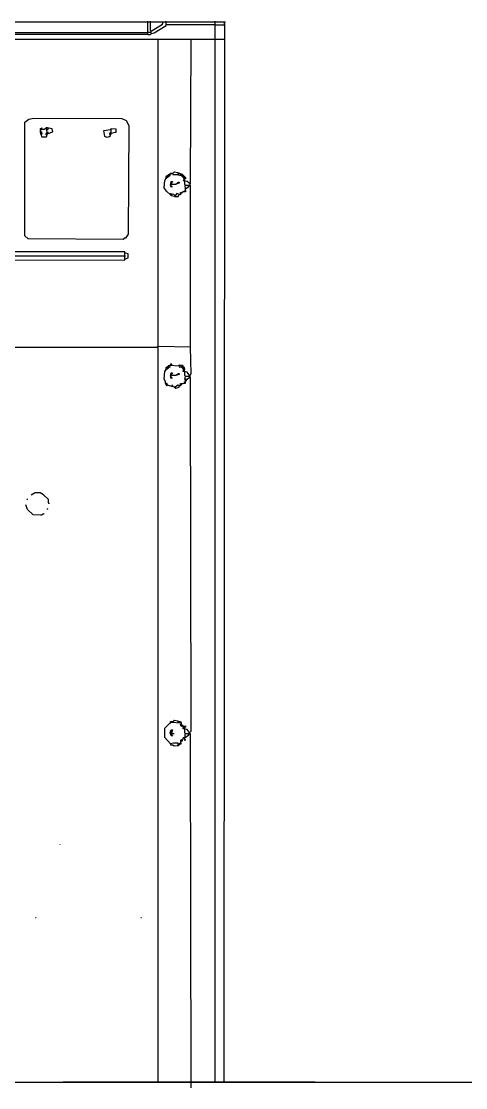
# Model space of a CAD drawing. Extents: x 3792242 to 5145247, y -1546315 to -1031918.
# Drawn here: x 4213419 to 4213968, y -1518671 to -1517354 of the extents above; entities that cross this region are included whole.
import ezdxf

# ---------------------------------------------------------------- set-up
doc = ezdxf.new("R2010")
doc.units = 0
doc.header["$MEASUREMENT"] = 0
doc.layers.add('TENKÁ', color=7, linetype='CONTINUOUS')
doc.layers.add('ZZ-chladenie', color=133, linetype='CONTINUOUS')

msp = doc.modelspace()

# ---------------------------------------------------------------- linework, layer by layer
at = {"layer": 'TENKÁ'}
for p, q in [((4173034.314, -1518663.77), (4218634.314, -1518663.77)), ((4213781.703, -1518663.77), (4213471.121, -1518663.77))]:
    msp.add_line(p, q, dxfattribs=at)
at = {"layer": 'ZZ-chladenie', "color": 9}
for p, q in [((4212739.589, -1517354.266), (4213669.487, -1517354.973)), ((4213575.508, -1517370.518), (4213575.508, -1517354.266)), ((4213579.041, -1517365.572), (4213579.041, -1517354.266)), ((4213579.748, -1517366.279), (4213593.879, -1517357.799)), ((4213583.28, -1517368.399), (4213598.119, -1517359.213)), ((4213593.879, -1517357.799), (4213594.586, -1517354.973)), ((4213598.119, -1517354.973), (4213598.119, -1517354.266)), ((4213598.119, -1517359.213), (4213598.119, -1517354.973)), ((4213658.888, -1517358.506), (4213598.826, -1517358.506)), ((4213658.888, -1518663.77), (4213658.888, -1517354.266)), ((4213658.888, -1517358.506), (4213669.487, -1517358.506)), ((4213669.487, -1517354.973), (4213671.606, -1517354.973)), ((4213669.487, -1517358.506), (4213670.193, -1517357.799)), ((4213670.193, -1517357.799), (4213669.487, -1517357.799)), ((4213670.193, -1517355.679), (4213670.9, -1517354.973)), ((4213670.9, -1517357.799), (4213670.193, -1517355.679)), ((4213670.9, -1517375.465), (4213670.9, -1517357.799)), ((4213588.227, -1517376.878), (4212779.159, -1517376.878)), ((4213575.508, -1517368.399), (4212831.448, -1517368.399)), ((4213575.508, -1517370.518), (4212831.448, -1517371.225)), ((4213575.508, -1517368.399), (4213576.214, -1517367.692)), ((4213575.508, -1517370.518), (4213579.041, -1517370.518)), ((4213576.214, -1517367.692), (4213579.748, -1517367.692)), ((4213579.748, -1517366.279), (4213579.041, -1517365.572)), ((4213579.748, -1517369.105), (4213579.041, -1517369.812)), ((4213579.041, -1517370.518), (4213579.748, -1517369.812)), ((4213579.748, -1517369.812), (4213579.748, -1517366.279)), ((4213579.748, -1517369.105), (4213583.28, -1517368.399)), ((4213629.21, -1517376.878), (4213588.227, -1517376.878)), ((4213588.227, -1518663.77), (4213588.227, -1517376.878)), ((4213628.504, -1517554.944), (4213629.21, -1517376.878)), ((4213658.888, -1517376.878), (4213629.21, -1517376.878)), ((4213670.193, -1517376.878), (4213658.888, -1517376.878)), ((4213669.808, -1518663.77), (4213670.9, -1517375.465)), ((4213670.193, -1517376.878), (4213670.9, -1517376.171)), ((4213423.587, -1517478.63), (4213428.533, -1517475.097)), ((4213423.587, -1517619.245), (4213423.587, -1517478.63)), ((4213428.533, -1517475.097), (4213434.893, -1517473.683)), ((4213434.893, -1517473.683), (4213543.71, -1517474.39)), ((4213543.71, -1517474.39), (4213548.657, -1517476.51)), ((4213548.657, -1517476.51), (4213552.19, -1517482.87)), ((4213552.19, -1517482.87), (4213551.483, -1517617.125)), ((4213442.665, -1517487.109), (4213443.372, -1517486.402)), ((4213444.078, -1517487.109), (4213442.665, -1517487.109)), ((4213447.612, -1517487.815), (4213442.665, -1517487.815)), ((4213442.665, -1517487.815), (4213442.665, -1517490.642)), ((4213443.372, -1517488.522), (4213442.665, -1517488.522)), ((4213443.372, -1517489.935), (4213442.665, -1517489.935)), ((4213442.665, -1517490.642), (4213444.078, -1517490.642)), ((4213443.372, -1517492.055), (4213442.665, -1517491.349)), ((4213442.665, -1517491.349), (4213442.665, -1517492.055)), ((4213442.665, -1517492.055), (4213443.372, -1517492.055)), ((4213443.372, -1517486.402), (4213444.785, -1517485.696)), ((4213443.372, -1517489.935), (4213443.372, -1517488.522)), ((4213443.372, -1517493.468), (4213443.372, -1517492.055)), ((4213444.785, -1517493.468), (4213443.372, -1517493.468)), ((4213443.372, -1517493.468), (4213444.785, -1517497.001)), ((4213444.785, -1517485.696), (4213444.078, -1517487.109)), ((4213444.078, -1517490.642), (4213444.785, -1517493.468)), ((4213444.078, -1517492.055), (4213444.785, -1517492.055)), ((4213449.731, -1517486.402), (4213447.612, -1517487.815)), ((4213451.144, -1517485.696), (4213449.731, -1517485.696)), ((4213450.438, -1517486.402), (4213449.731, -1517486.402)), ((4213450.438, -1517487.109), (4213449.731, -1517487.109)), ((4213451.144, -1517494.175), (4213449.731, -1517492.762)), ((4213449.731, -1517492.762), (4213449.731, -1517494.175)), ((4213449.731, -1517494.175), (4213451.851, -1517493.468)), ((4213451.851, -1517493.468), (4213450.438, -1517486.402)), ((4213451.144, -1517487.815), (4213450.438, -1517487.109)), ((4213450.438, -1517492.762), (4213450.438, -1517492.055)), ((4213450.438, -1517492.055), (4213451.144, -1517492.055)), ((4213451.144, -1517492.055), (4213450.438, -1517492.762)), ((4213450.438, -1517497.001), (4213451.144, -1517494.175)), ((4213451.851, -1517485.696), (4213451.144, -1517485.696)), ((4213457.504, -1517487.109), (4213451.144, -1517485.696)), ((4213451.144, -1517487.815), (4213452.558, -1517487.815)), ((4213452.558, -1517486.402), (4213451.851, -1517485.696)), ((4213451.851, -1517490.642), (4213452.558, -1517492.762)), ((4213452.558, -1517487.815), (4213452.558, -1517486.402)), ((4213452.558, -1517492.762), (4213458.211, -1517490.642)), ((4213458.211, -1517490.642), (4213457.504, -1517487.109)), ((4213521.099, -1517489.229), (4213529.578, -1517487.815)), ((4213522.512, -1517496.295), (4213521.099, -1517489.229)), ((4213525.339, -1517497.708), (4213522.512, -1517496.295)), ((4213529.578, -1517494.175), (4213528.165, -1517492.762)), ((4213528.165, -1517492.762), (4213528.165, -1517494.175)), ((4213528.165, -1517494.175), (4213530.285, -1517493.468)), ((4213529.578, -1517492.055), (4213528.872, -1517492.055)), ((4213528.872, -1517492.055), (4213528.872, -1517492.762)), ((4213529.578, -1517494.175), (4213528.872, -1517497.001)), ((4213529.578, -1517487.815), (4213530.285, -1517487.109)), ((4213530.285, -1517492.762), (4213529.578, -1517492.055)), ((4213530.285, -1517493.468), (4213530.285, -1517486.402)), ((4213530.285, -1517486.402), (4213535.938, -1517487.109)), ((4213535.231, -1517491.349), (4213530.285, -1517492.762)), ((4213535.938, -1517491.349), (4213535.231, -1517491.349)), ((4213535.938, -1517487.109), (4213535.938, -1517491.349)), ((4213444.785, -1517497.001), (4213450.438, -1517497.001)), ((4213527.459, -1517497.001), (4213525.339, -1517497.708)), ((4213528.872, -1517497.001), (4213527.459, -1517497.001)), ((4213596.706, -1517550.704), (4213598.119, -1517547.877)), ((4213598.119, -1517547.877), (4213597.413, -1517547.877)), ((4213598.119, -1517545.758), (4213602.359, -1517542.931)), ((4213598.119, -1517547.877), (4213603.066, -1517544.344)), ((4213598.119, -1517546.464), (4213598.826, -1517545.758)), ((4213598.119, -1517547.877), (4213598.119, -1517545.758)), ((4213598.826, -1517547.171), (4213598.119, -1517546.464)), ((4213598.119, -1517547.877), (4213598.826, -1517547.171)), ((4213598.826, -1517545.758), (4213598.826, -1517545.051)), ((4213598.826, -1517545.051), (4213599.532, -1517545.051)), ((4213600.239, -1517544.344), (4213599.532, -1517545.051)), ((4213599.532, -1517546.464), (4213600.239, -1517546.464)), ((4213600.945, -1517545.051), (4213600.239, -1517544.344)), ((4213600.239, -1517545.758), (4213600.945, -1517545.051)), ((4213600.239, -1517546.464), (4213600.239, -1517545.758)), ((4213601.652, -1517543.638), (4213601.652, -1517542.931)), ((4213602.359, -1517542.931), (4213606.599, -1517542.224)), ((4213603.066, -1517544.344), (4213603.066, -1517542.931)), ((4213603.772, -1517542.931), (4213603.772, -1517541.518)), ((4213603.772, -1517541.518), (4213605.186, -1517541.518)), ((4213605.186, -1517541.518), (4213605.892, -1517542.224)), ((4213605.892, -1517542.224), (4213605.186, -1517542.224)), ((4213606.599, -1517542.224), (4213608.718, -1517540.105)), ((4213612.958, -1517543.638), (4213606.599, -1517543.638)), ((4213608.718, -1517540.105), (4213612.252, -1517540.811)), ((4213612.252, -1517540.811), (4213617.904, -1517542.931)), ((4213612.958, -1517544.344), (4213612.958, -1517542.224)), ((4213612.958, -1517542.224), (4213614.371, -1517542.931)), ((4213617.904, -1517545.051), (4213612.958, -1517544.344)), ((4213614.371, -1517542.931), (4213614.371, -1517541.518)), ((4213615.784, -1517543.638), (4213616.491, -1517542.931)), ((4213615.784, -1517545.051), (4213615.784, -1517543.638)), ((4213616.491, -1517542.931), (4213616.491, -1517542.224)), ((4213617.198, -1517544.344), (4213617.904, -1517543.638)), ((4213617.904, -1517545.051), (4213617.198, -1517544.344)), ((4213617.904, -1517545.758), (4213617.198, -1517545.051)), ((4213617.904, -1517542.931), (4213622.144, -1517547.171)), ((4213618.611, -1517543.638), (4213617.904, -1517543.638)), ((4213620.731, -1517548.584), (4213617.904, -1517545.051)), ((4213618.611, -1517545.758), (4213617.904, -1517545.758)), ((4213618.611, -1517544.344), (4213618.611, -1517543.638)), ((4213619.318, -1517545.051), (4213618.611, -1517544.344)), ((4213619.318, -1517546.464), (4213618.611, -1517545.758)), ((4213620.024, -1517545.758), (4213619.318, -1517545.051)), ((4213620.024, -1517547.171), (4213619.318, -1517546.464)), ((4213620.731, -1517548.584), (4213619.318, -1517550.704)), ((4213620.731, -1517545.758), (4213620.024, -1517545.758)), ((4213620.024, -1517547.877), (4213620.024, -1517547.171)), ((4213620.731, -1517548.584), (4213620.024, -1517547.877)), ((4213620.731, -1517546.464), (4213620.731, -1517545.758)), ((4213621.437, -1517547.171), (4213620.731, -1517546.464)), ((4213620.731, -1517547.877), (4213621.437, -1517547.171)), ((4213620.731, -1517549.997), (4213620.731, -1517548.584)), ((4213622.144, -1517548.584), (4213620.731, -1517548.584)), ((4213622.144, -1517547.171), (4213622.144, -1517548.584)), ((4213596, -1517559.89), (4213596.706, -1517550.704)), ((4213598.826, -1517564.129), (4213596, -1517559.89)), ((4213610.132, -1517555.65), (4213603.066, -1517555.65)), ((4213603.066, -1517555.65), (4213603.772, -1517557.77)), ((4213605.186, -1517553.531), (4213603.772, -1517553.531)), ((4213603.772, -1517553.531), (4213603.772, -1517554.944)), ((4213603.772, -1517554.944), (4213605.186, -1517554.944)), ((4213604.479, -1517556.357), (4213603.772, -1517557.063)), ((4213603.772, -1517557.063), (4213604.479, -1517557.063)), ((4213603.772, -1517557.77), (4213605.186, -1517557.77)), ((4213605.186, -1517559.183), (4213603.772, -1517558.476)), ((4213605.186, -1517554.944), (4213604.479, -1517552.117)), ((4213604.479, -1517552.117), (4213605.892, -1517552.117)), ((4213604.479, -1517557.063), (4213604.479, -1517556.357)), ((4213605.892, -1517552.117), (4213605.186, -1517553.531)), ((4213605.186, -1517557.77), (4213605.186, -1517559.183)), ((4213612.252, -1517554.237), (4213610.132, -1517555.65)), ((4213612.958, -1517554.237), (4213612.252, -1517554.944)), ((4213614.371, -1517554.237), (4213612.252, -1517554.237)), ((4213612.958, -1517554.237), (4213612.958, -1517552.824)), ((4213612.958, -1517552.824), (4213614.371, -1517552.824)), ((4213614.371, -1517552.824), (4213614.371, -1517554.237)), ((4213619.318, -1517550.704), (4213624.264, -1517551.41)), ((4213621.437, -1517550.704), (4213620.731, -1517549.997)), ((4213621.437, -1517555.65), (4213621.437, -1517550.704)), ((4213622.144, -1517556.357), (4213621.437, -1517555.65)), ((4213628.504, -1517557.063), (4213621.437, -1517557.063)), ((4213621.437, -1517557.063), (4213622.144, -1517564.836)), ((4213621.437, -1517561.303), (4213625.677, -1517558.476)), ((4213624.264, -1517551.41), (4213628.504, -1517554.944)), ((4213625.677, -1517558.476), (4213627.091, -1517556.357)), ((4213627.797, -1517556.357), (4213627.797, -1517554.944)), ((4213628.504, -1517756.327), (4213628.504, -1517557.063)), ((4213603.772, -1517568.369), (4213598.826, -1517564.129)), ((4213604.479, -1517569.782), (4213603.772, -1517566.956)), ((4213603.772, -1517566.956), (4213607.305, -1517567.663)), ((4213603.772, -1517568.369), (4213605.186, -1517568.369)), ((4213608.718, -1517570.489), (4213604.479, -1517569.782)), ((4213605.186, -1517568.369), (4213605.186, -1517566.956)), ((4213607.305, -1517567.663), (4213608.718, -1517569.076)), ((4213611.545, -1517566.956), (4213608.718, -1517570.489)), ((4213608.718, -1517570.489), (4213612.958, -1517570.489)), ((4213615.784, -1517568.369), (4213611.545, -1517566.956)), ((4213612.958, -1517570.489), (4213614.371, -1517568.369)), ((4213615.784, -1517566.956), (4213615.784, -1517565.542)), ((4213615.784, -1517565.542), (4213617.198, -1517565.542)), ((4213616.491, -1517566.956), (4213615.784, -1517566.956)), ((4213615.784, -1517566.956), (4213615.784, -1517568.369)), ((4213619.318, -1517564.836), (4213616.491, -1517566.956)), ((4213617.198, -1517565.542), (4213617.198, -1517566.249)), ((4213617.198, -1517566.249), (4213617.198, -1517566.956)), ((4213622.144, -1517564.836), (4213619.318, -1517564.836)), ((4213620.731, -1517564.836), (4213620.731, -1517563.423)), ((4213620.731, -1517563.423), (4213621.437, -1517563.423)), ((4213621.437, -1517563.423), (4213622.144, -1517563.423)), ((4213427.826, -1517622.778), (4213423.587, -1517619.245)), ((4213545.123, -1517623.485), (4213427.826, -1517622.778)), ((4213546.537, -1517622.071), (4213545.123, -1517623.485)), ((4213547.95, -1517622.071), (4213546.537, -1517622.071)), ((4213551.483, -1517617.125), (4213547.95, -1517622.071)), ((4213547.243, -1517639.03), (4212861.832, -1517639.03)), ((4213547.243, -1517648.923), (4213547.243, -1517639.03)), ((4213547.95, -1517640.443), (4213547.243, -1517640.443)), ((4213551.483, -1517641.15), (4213547.95, -1517640.443)), ((4213551.483, -1517646.096), (4213551.483, -1517641.15)), ((4212858.299, -1517648.216), (4213547.243, -1517648.923)), ((4213547.95, -1517643.976), (4212860.419, -1517643.976)), ((4213547.95, -1517647.51), (4213551.483, -1517646.096)), ((4213111.972, -1517756.327), (4213586.813, -1517756.327)), ((4213586.813, -1517756.327), (4213587.52, -1517755.621)), ((4213587.52, -1517755.621), (4213588.227, -1517755.621)), ((4213628.504, -1517756.327), (4213588.227, -1517755.621)), ((4213629.21, -1517789.538), (4213628.504, -1517756.327)), ((4213596.706, -1517786.712), (4213598.119, -1517783.885)), ((4213598.119, -1517783.885), (4213597.413, -1517783.885)), ((4213598.119, -1517781.765), (4213602.359, -1517778.939)), ((4213598.119, -1517783.885), (4213603.066, -1517780.352)), ((4213598.119, -1517782.472), (4213598.826, -1517781.765)), ((4213598.119, -1517783.885), (4213598.119, -1517781.765)), ((4213598.826, -1517783.178), (4213598.119, -1517782.472)), ((4213598.119, -1517783.885), (4213598.826, -1517783.178)), ((4213598.826, -1517781.765), (4213598.826, -1517781.059)), ((4213598.826, -1517781.059), (4213599.532, -1517781.059)), ((4213600.239, -1517780.352), (4213599.532, -1517781.059)), ((4213599.532, -1517782.472), (4213600.239, -1517782.472)), ((4213600.945, -1517781.059), (4213600.239, -1517780.352)), ((4213600.239, -1517781.765), (4213600.945, -1517781.059)), ((4213600.239, -1517782.472), (4213600.239, -1517781.765)), ((4213601.652, -1517779.646), (4213601.652, -1517778.939)), ((4213602.359, -1517778.939), (4213614.371, -1517779.646)), ((4213603.066, -1517780.352), (4213603.066, -1517778.939)), ((4213605.186, -1517777.526), (4213603.772, -1517777.526)), ((4213603.772, -1517777.526), (4213603.772, -1517778.939)), ((4213605.186, -1517778.939), (4213605.186, -1517777.526)), ((4213615.078, -1517781.765), (4213614.371, -1517778.232)), ((4213614.371, -1517778.232), (4213617.904, -1517778.939)), ((4213614.371, -1517779.646), (4213615.784, -1517779.646)), ((4213617.198, -1517781.059), (4213615.078, -1517781.765)), ((4213615.784, -1517779.646), (4213615.784, -1517778.232)), ((4213617.904, -1517779.646), (4213617.198, -1517780.352)), ((4213619.318, -1517783.178), (4213617.198, -1517781.059)), ((4213618.611, -1517781.765), (4213617.198, -1517781.765)), ((4213617.904, -1517778.939), (4213621.437, -1517783.885)), ((4213618.611, -1517779.646), (4213617.904, -1517779.646)), ((4213618.611, -1517780.352), (4213618.611, -1517779.646)), ((4213619.318, -1517781.059), (4213618.611, -1517780.352)), ((4213619.318, -1517782.472), (4213618.611, -1517781.765)), ((4213620.024, -1517781.765), (4213619.318, -1517781.059)), ((4213620.024, -1517783.178), (4213619.318, -1517782.472)), ((4213620.731, -1517785.298), (4213619.318, -1517783.178)), ((4213619.318, -1517786.712), (4213619.318, -1517785.298)), ((4213619.318, -1517785.298), (4213620.731, -1517785.298)), ((4213620.731, -1517781.765), (4213620.024, -1517781.765)), ((4213620.024, -1517783.885), (4213620.024, -1517783.178)), ((4213620.731, -1517783.885), (4213620.024, -1517783.885)), ((4213620.731, -1517782.472), (4213620.731, -1517781.765)), ((4213621.437, -1517783.885), (4213620.731, -1517783.885)), ((4213620.731, -1517786.005), (4213620.731, -1517785.298)), ((4213621.437, -1517786.712), (4213620.731, -1517786.005)), ((4213596, -1517795.897), (4213596.706, -1517786.712)), ((4213597.413, -1517798.724), (4213596, -1517795.897)), ((4213597.413, -1517800.844), (4213597.413, -1517798.724)), ((4213610.132, -1517791.657), (4213603.066, -1517791.657)), ((4213603.066, -1517791.657), (4213603.772, -1517793.778)), ((4213605.186, -1517789.538), (4213603.772, -1517789.538)), ((4213603.772, -1517789.538), (4213603.772, -1517790.951)), ((4213603.772, -1517790.951), (4213605.186, -1517790.951)), ((4213604.479, -1517792.364), (4213603.772, -1517793.071)), ((4213603.772, -1517793.071), (4213604.479, -1517793.071)), ((4213603.772, -1517793.778), (4213605.186, -1517793.778)), ((4213605.186, -1517795.191), (4213603.772, -1517794.484)), ((4213605.186, -1517790.951), (4213604.479, -1517788.125)), ((4213604.479, -1517788.125), (4213605.892, -1517788.125)), ((4213604.479, -1517793.071), (4213604.479, -1517792.364)), ((4213605.892, -1517788.125), (4213605.186, -1517789.538)), ((4213605.186, -1517793.778), (4213605.186, -1517795.191)), ((4213612.252, -1517790.244), (4213610.132, -1517791.657)), ((4213612.958, -1517790.244), (4213612.252, -1517790.951)), ((4213614.371, -1517790.244), (4213612.252, -1517790.244)), ((4213612.958, -1517790.244), (4213612.958, -1517788.831)), ((4213612.958, -1517788.831), (4213614.371, -1517788.831)), ((4213614.371, -1517788.831), (4213614.371, -1517790.244)), ((4213624.264, -1517787.418), (4213619.318, -1517786.712)), ((4213621.437, -1517791.657), (4213621.437, -1517786.712)), ((4213622.144, -1517792.364), (4213621.437, -1517791.657)), ((4213621.437, -1517796.604), (4213622.144, -1517792.364)), ((4213624.264, -1517796.604), (4213621.437, -1517796.604)), ((4213622.144, -1517792.364), (4213627.797, -1517792.364)), ((4213622.144, -1517800.844), (4213622.144, -1517797.311)), ((4213622.144, -1517797.311), (4213623.557, -1517798.017)), ((4213623.557, -1517798.017), (4213623.557, -1517796.604)), ((4213627.797, -1517792.364), (4213624.264, -1517787.418)), ((4213627.091, -1517793.778), (4213624.264, -1517796.604)), ((4213627.797, -1517793.778), (4213627.091, -1517794.484)), ((4213628.504, -1517793.778), (4213627.091, -1517793.778)), ((4213627.797, -1517790.951), (4213629.21, -1517789.538)), ((4213627.797, -1517793.778), (4213627.797, -1517792.364)), ((4213629.21, -1518230.462), (4213628.504, -1517793.778)), ((4213599.532, -1517804.377), (4213597.413, -1517800.844)), ((4213598.119, -1517802.964), (4213598.119, -1517802.257)), ((4213598.826, -1517802.964), (4213598.119, -1517802.964)), ((4213599.532, -1517801.551), (4213598.826, -1517801.551)), ((4213600.945, -1517803.67), (4213598.826, -1517801.551)), ((4213599.532, -1517803.67), (4213598.826, -1517802.964)), ((4213599.532, -1517802.257), (4213599.532, -1517801.551)), ((4213600.239, -1517802.964), (4213599.532, -1517803.67)), ((4213600.945, -1517803.67), (4213599.532, -1517804.377)), ((4213600.945, -1517803.67), (4213600.239, -1517802.964)), ((4213600.945, -1517803.67), (4213600.945, -1517804.377)), ((4213608.718, -1517805.79), (4213600.945, -1517803.67)), ((4213606.599, -1517803.67), (4213605.186, -1517803.67)), ((4213605.186, -1517803.67), (4213605.186, -1517804.377)), ((4213606.599, -1517805.083), (4213606.599, -1517803.67)), ((4213608.718, -1517805.79), (4213612.958, -1517802.964)), ((4213608.718, -1517805.79), (4213609.425, -1517805.083)), ((4213608.718, -1517805.79), (4213610.132, -1517807.203)), ((4213610.132, -1517807.203), (4213614.371, -1517805.79)), ((4213612.958, -1517802.964), (4213615.784, -1517804.377)), ((4213614.371, -1517805.79), (4213614.371, -1517804.377)), ((4213615.784, -1517804.377), (4213615.784, -1517801.551)), ((4213615.784, -1517801.551), (4213619.318, -1517801.551)), ((4213615.784, -1517802.964), (4213617.198, -1517802.964)), ((4213617.198, -1517802.964), (4213617.198, -1517802.257)), ((4213619.318, -1517801.551), (4213622.144, -1517800.844)), ((4213620.731, -1517800.844), (4213620.731, -1517799.43)), ((4213620.731, -1517799.43), (4213621.437, -1517799.43)), ((4213427.12, -1517944.285), (4213427.12, -1517943.579)), ((4213436.306, -1517936.513), (4213431.359, -1517939.339)), ((4213442.665, -1517936.513), (4213436.306, -1517936.513)), ((4213446.905, -1517938.632), (4213442.665, -1517936.513)), ((4213452.558, -1517944.285), (4213446.905, -1517938.632)), ((4213427.12, -1517957.005), (4213425, -1517951.352)), ((4213426.413, -1517944.992), (4213427.12, -1517944.285)), ((4213434.186, -1517963.364), (4213427.12, -1517957.005)), ((4213451.851, -1517956.298), (4213452.558, -1517955.591)), ((4213451.851, -1517957.005), (4213451.851, -1517956.298)), ((4213452.558, -1517944.285), (4213452.558, -1517948.525)), ((4213452.558, -1517948.525), (4213453.264, -1517949.232)), ((4213453.264, -1517949.232), (4213453.264, -1517949.939)), ((4213443.372, -1517964.071), (4213434.186, -1517963.364)), ((4213443.372, -1517964.071), (4213444.078, -1517963.364)), ((4213444.078, -1517963.364), (4213444.785, -1517963.364)), ((4213444.785, -1517963.364), (4213445.491, -1517962.657)), ((4213445.491, -1517962.657), (4213446.198, -1517962.657)), ((4213446.198, -1517962.657), (4213446.905, -1517961.95)), ((4213446.905, -1517961.95), (4213447.612, -1517961.95)), ((4213603.772, -1518220.57), (4213603.772, -1518218.45)), ((4213603.772, -1518218.45), (4213607.305, -1518218.45)), ((4213604.479, -1518219.863), (4213605.186, -1518219.156)), ((4213616.491, -1518220.57), (4213604.479, -1518219.863)), ((4213607.305, -1518218.45), (4213608.718, -1518217.037)), ((4213608.718, -1518217.037), (4213612.252, -1518217.743)), ((4213612.252, -1518217.743), (4213616.491, -1518219.156)), ((4213612.958, -1518219.863), (4213612.958, -1518218.45)), ((4213612.958, -1518219.863), (4213612.958, -1518220.57)), ((4213615.078, -1518219.863), (4213614.371, -1518219.156)), ((4213616.491, -1518219.156), (4213617.198, -1518222.69)), ((4213596.706, -1518226.929), (4213602.359, -1518221.277)), ((4213596.706, -1518238.235), (4213596.706, -1518226.929)), ((4213602.359, -1518221.277), (4213603.772, -1518220.57)), ((4213603.066, -1518232.582), (4213604.479, -1518229.049)), ((4213604.479, -1518236.115), (4213603.066, -1518232.582)), ((4213603.772, -1518232.582), (4213604.479, -1518231.876)), ((4213604.479, -1518233.289), (4213603.772, -1518232.582)), ((4213604.479, -1518229.049), (4213605.892, -1518229.049)), ((4213605.892, -1518229.049), (4213604.479, -1518234.702)), ((4213604.479, -1518230.462), (4213605.186, -1518230.462)), ((4213605.186, -1518230.462), (4213604.479, -1518230.462)), ((4213604.479, -1518233.289), (4213608.012, -1518233.289)), ((4213617.198, -1518224.809), (4213615.784, -1518221.983)), ((4213615.784, -1518221.983), (4213616.491, -1518221.983)), ((4213617.198, -1518221.983), (4213616.491, -1518221.983)), ((4213616.491, -1518224.103), (4213616.491, -1518223.396)), ((4213617.198, -1518224.103), (4213616.491, -1518224.103)), ((4213617.198, -1518222.69), (4213617.198, -1518221.983)), ((4213617.904, -1518223.396), (4213617.198, -1518222.69)), ((4213617.198, -1518222.69), (4213620.731, -1518224.809)), ((4213617.904, -1518224.809), (4213617.198, -1518224.103)), ((4213622.144, -1518225.516), (4213617.198, -1518224.809)), ((4213618.611, -1518224.103), (4213617.904, -1518223.396)), ((4213618.611, -1518224.103), (4213617.904, -1518224.809)), ((4213618.611, -1518224.103), (4213619.318, -1518224.103)), ((4213619.318, -1518227.636), (4213619.318, -1518226.222)), ((4213619.318, -1518226.222), (4213620.731, -1518226.222)), ((4213624.264, -1518228.343), (4213619.318, -1518227.636)), ((4213620.731, -1518224.809), (4213622.144, -1518224.103)), ((4213620.731, -1518226.222), (4213620.731, -1518227.636)), ((4213621.437, -1518232.582), (4213621.437, -1518227.636)), ((4213622.144, -1518233.289), (4213621.437, -1518232.582)), ((4213622.144, -1518224.103), (4213622.144, -1518225.516)), ((4213627.797, -1518233.289), (4213624.264, -1518228.343)), ((4213625.677, -1518235.408), (4213627.091, -1518233.289)), ((4213627.797, -1518231.876), (4213629.21, -1518230.462)), ((4213603.772, -1518246.008), (4213596.706, -1518238.235)), ((4213607.305, -1518245.301), (4213603.772, -1518246.008)), ((4213603.772, -1518246.008), (4213603.772, -1518247.421)), ((4213604.479, -1518234.702), (4213605.892, -1518236.822)), ((4213604.479, -1518236.115), (4213605.186, -1518235.408)), ((4213605.892, -1518236.822), (4213604.479, -1518236.115)), ((4213605.186, -1518235.408), (4213605.186, -1518234.702)), ((4213612.958, -1518245.301), (4213607.305, -1518245.301)), ((4213612.958, -1518247.421), (4213612.958, -1518245.301)), ((4213612.958, -1518246.008), (4213614.371, -1518246.008)), ((4213612.958, -1518248.127), (4213615.078, -1518246.714)), ((4213614.371, -1518246.008), (4213614.371, -1518246.714)), ((4213615.078, -1518246.714), (4213615.078, -1518245.301)), ((4213615.078, -1518245.301), (4213616.491, -1518245.301)), ((4213616.491, -1518243.888), (4213615.784, -1518243.888)), ((4213616.491, -1518246.714), (4213615.784, -1518246.714)), ((4213616.491, -1518241.768), (4213620.024, -1518239.648)), ((4213616.491, -1518242.474), (4213617.198, -1518241.768)), ((4213616.491, -1518243.888), (4213618.611, -1518241.768)), ((4213616.491, -1518245.301), (4213616.491, -1518241.768)), ((4213617.198, -1518243.181), (4213616.491, -1518242.474)), ((4213616.491, -1518243.888), (4213617.198, -1518243.181)), ((4213616.491, -1518245.301), (4213616.491, -1518246.714)), ((4213617.198, -1518241.768), (4213617.198, -1518241.061)), ((4213617.198, -1518241.061), (4213617.904, -1518241.061)), ((4213617.904, -1518242.474), (4213618.611, -1518242.474)), ((4213618.611, -1518242.474), (4213618.611, -1518241.768)), ((4213620.024, -1518239.648), (4213619.318, -1518238.235)), ((4213619.318, -1518238.235), (4213621.437, -1518238.235)), ((4213621.437, -1518233.995), (4213620.731, -1518241.768)), ((4213620.731, -1518241.768), (4213622.144, -1518241.768)), ((4213628.504, -1518233.995), (4213621.437, -1518233.995)), ((4213621.437, -1518238.235), (4213625.677, -1518235.408)), ((4213622.144, -1518241.768), (4213621.437, -1518240.355)), ((4213629.21, -1518670.68), (4213628.504, -1518233.995)), ((4213603.772, -1518247.421), (4213606.599, -1518247.421)), ((4213606.599, -1518247.421), (4213608.012, -1518248.834)), ((4213608.012, -1518248.834), (4213612.958, -1518248.127)), ((4213612.958, -1518247.421), (4213612.252, -1518248.127)), ((4213467.396, -1518371.078), (4213467.396, -1518370.371)), ((4213437.719, -1518460.817), (4213437.012, -1518460.817)), ((4213567.735, -1518460.817), (4213567.029, -1518460.817))]:
    msp.add_line(p, q, dxfattribs=at)

doc.saveas('drawing.dxf')
